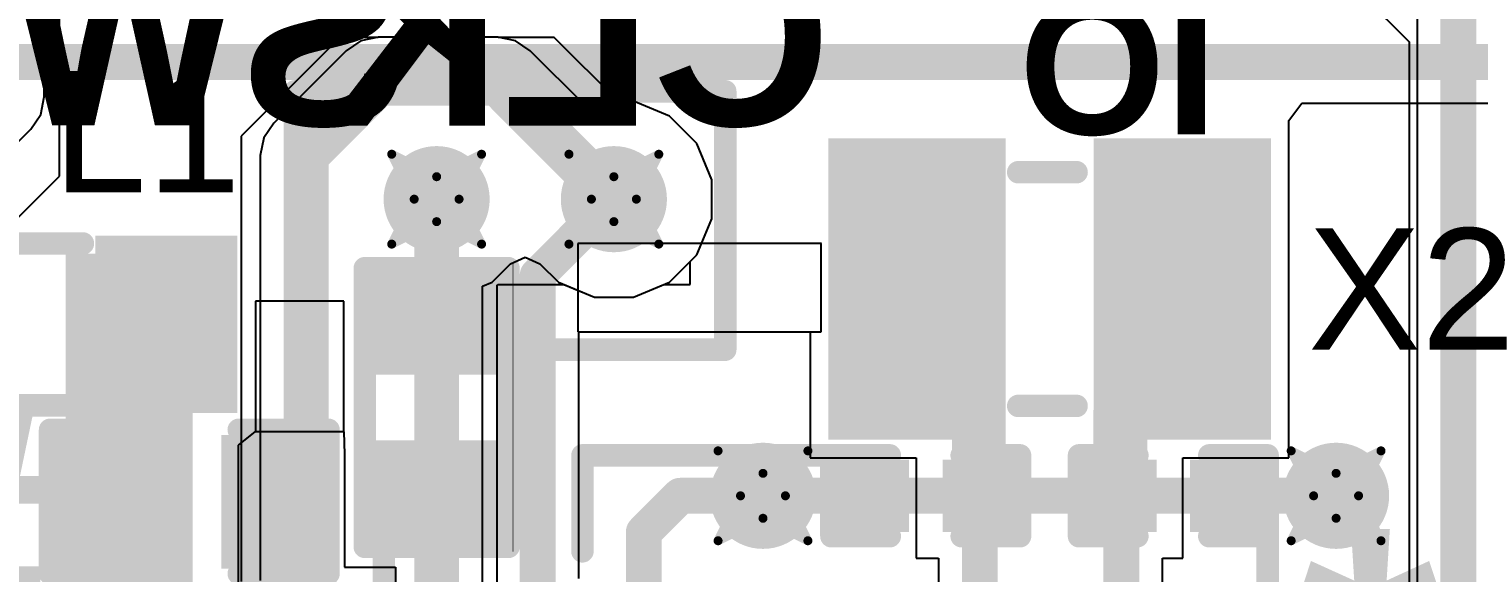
# Model space of a CAD drawing. Header units: inches. Extents: x -6 to 328, y -12 to 81.
# Drawn here: x 14.42 to 22.62, y 25.6 to 28.67 of the extents above; entities that cross this region are included whole.
import ezdxf

# ---------------------------------------------------------------- set-up
doc = ezdxf.new("R2010")
doc.units = ezdxf.units.IN
for name, color, linetype in [('Bottom Layer', 5, 'Continuous'), ('Bottom Overlay', 54, 'Continuous'), ('Drill Drawing', 1, 'Continuous'), ('Top Layer', 1, 'Continuous'), ('Top Overlay', 2, 'Continuous'), ('Top Paste', 8, 'Continuous'), ('Top Solder', 216, 'Continuous'), ('Via Holes', 16, 'Continuous')]:
    doc.layers.add(name, color=color, linetype=linetype)
doc.styles.add('Arial', font='', dxfattribs={"height": 0.2})
doc.styles.add('Arial_Bold', font='', dxfattribs={"height": 0.2})
doc.styles.get('Arial').set_extended_font_data('Arial')
doc.styles.get('Arial_Bold').set_extended_font_data('Arial', bold=True)

# ---------------------------------------------------------------- blocks, each defined once
blk = doc.blocks.new('2_SMD___2_00_____1_20____5')
at = {"layer": 'Top Layer'}
for points in [[(-1.15, 0.75), (-0.35, 0.75), (-0.35, -0.75), (-1.15, -0.75)], [(0.35, 0.75), (1.15, 0.75), (1.15, -0.75), (0.35, -0.75)]]:
    blk.add_hatch(color=1, dxfattribs=at).paths.add_polyline_path(points)
at = {"layer": 'Top Paste'}
for points in [[(-1.15, 0.75), (-0.35, 0.75), (-0.35, -0.75), (-1.15, -0.75)], [(0.35, 0.75), (1.15, 0.75), (1.15, -0.75), (0.35, -0.75)]]:
    blk.add_hatch(color=8, dxfattribs=at).paths.add_polyline_path(points)
at = {"layer": 'Top Solder'}
for points in [[(-1.2516, 0.8516), (-0.2484, 0.8516), (-0.2484, -0.8516), (-1.2516, -0.8516)], [(0.2484, 0.8516), (1.2516, 0.8516), (1.2516, -0.8516), (0.2484, -0.8516)]]:
    blk.add_hatch(color=216, dxfattribs=at).paths.add_polyline_path(points)
at = {"layer": 'Top Overlay'}
for points in [[(0.1778, 0.6604, 0.127, 0.127, 0), (-0.1524, 0.6604, 0.127, 0.127, 0)], [(0.1778, -0.6604, 0.127, 0.127, 0), (-0.1524, -0.6604, 0.127, 0.127, 0)]]:
    blk.add_lwpolyline(points, format="xyseb", dxfattribs=at)
for points in [[(-0.1842, 0.6604, 0.0635, 0.0635, 1), (-0.1206, 0.6604, 0.0635, 0.0635, 1)], [(0.1461, 0.6604, 0.0635, 0.0635, 1), (0.2095, 0.6604, 0.0635, 0.0635, 1)], [(-0.1842, -0.6604, 0.0635, 0.0635, 1), (-0.1206, -0.6604, 0.0635, 0.0635, 1)], [(0.1461, -0.6604, 0.0635, 0.0635, 1), (0.2095, -0.6604, 0.0635, 0.0635, 1)]]:
    blk.add_lwpolyline(points, format="xyseb", close=True, dxfattribs=at)
blk = doc.blocks.new('R___0402_23')
at = {"layer": 'Top Layer'}
for points in [[(-0.6985, -0.3175), (-0.6985, 0.3175), (-0.2413, 0.3175), (-0.2413, -0.3175)], [(0.2413, -0.3175), (0.2413, 0.3175), (0.6985, 0.3175), (0.6985, -0.3175)]]:
    blk.add_hatch(color=1, dxfattribs=at).paths.add_polyline_path(points)
at = {"layer": 'Top Paste'}
for points in [[(-0.6985, -0.3175), (-0.6985, 0.3175), (-0.2413, 0.3175), (-0.2413, -0.3175)], [(0.2413, -0.3175), (0.2413, 0.3175), (0.6985, 0.3175), (0.6985, -0.3175)]]:
    blk.add_hatch(color=8, dxfattribs=at).paths.add_polyline_path(points)
at = {"layer": 'Top Solder'}
for points in [[(-0.7535, -0.3725), (-0.7535, 0.3725), (-0.1863, 0.3725), (-0.1863, -0.3725)], [(0.1863, -0.3725), (0.1863, 0.3725), (0.7535, 0.3725), (0.7535, -0.3725)]]:
    blk.add_hatch(color=216, dxfattribs=at).paths.add_polyline_path(points)
at = {"layer": 'Top Overlay'}
for points in [[(-0.7874, 0.4064, 0.127, 0.127, 0), (0.7874, 0.4064, 0.127, 0.127, 0)], [(-0.7874, 0.4064, 0.127, 0.127, 0), (-0.7874, -0.4064, 0.127, 0.127, 0)], [(0.7874, 0.4064, 0.127, 0.127, 0), (0.7874, -0.4064, 0.127, 0.127, 0)], [(-0.7874, -0.4064, 0.127, 0.127, 0), (0.7874, -0.4064, 0.127, 0.127, 0)], [(-0.8128, -0.4318, 0.00323, 0.00323, 0), (0.8128, -0.4318, 0.00323, 0.00323, 0)]]:
    blk.add_lwpolyline(points, format="xyseb", dxfattribs=at)
for points in [[(-0.8191, 0.4064, 0.0635, 0.0635, 1), (-0.7556, 0.4064, 0.0635, 0.0635, 1)], [(-0.8191, 0.4064, 0.0635, 0.0635, 1), (-0.7556, 0.4064, 0.0635, 0.0635, 1)], [(0.7556, 0.4064, 0.0635, 0.0635, 1), (0.8191, 0.4064, 0.0635, 0.0635, 1)], [(0.7556, 0.4064, 0.0635, 0.0635, 1), (0.8191, 0.4064, 0.0635, 0.0635, 1)], [(-0.8191, -0.4064, 0.0635, 0.0635, 1), (-0.7556, -0.4064, 0.0635, 0.0635, 1)], [(-0.8191, -0.4064, 0.0635, 0.0635, 1), (-0.7556, -0.4064, 0.0635, 0.0635, 1)], [(0.7556, -0.4064, 0.0635, 0.0635, 1), (0.8191, -0.4064, 0.0635, 0.0635, 1)], [(0.7556, -0.4064, 0.0635, 0.0635, 1), (0.8191, -0.4064, 0.0635, 0.0635, 1)], [(-0.8136, -0.4318, 0.00161, 0.00161, 1), (-0.812, -0.4318, 0.00161, 0.00161, 1)], [(0.812, -0.4318, 0.00161, 0.00161, 1), (0.8136, -0.4318, 0.00161, 0.00161, 1)]]:
    blk.add_lwpolyline(points, format="xyseb", close=True, dxfattribs=at)
blk = doc.blocks.new('IND_0603__1608_M_______43')
at = {"layer": 'Top Layer'}
for points in [[(-1, 0.4), (-0.4, 0.4), (-0.4, -0.4), (-1, -0.4)], [(0.4, 0.4), (1, 0.4), (1, -0.4), (0.4, -0.4)]]:
    blk.add_hatch(color=1, dxfattribs=at).paths.add_polyline_path(points)
at = {"layer": 'Top Paste'}
for points in [[(-1, 0.4), (-0.4, 0.4), (-0.4, -0.4), (-1, -0.4)], [(0.4, 0.4), (1, 0.4), (1, -0.4), (0.4, -0.4)]]:
    blk.add_hatch(color=8, dxfattribs=at).paths.add_polyline_path(points)
at = {"layer": 'Top Solder'}
for points in [[(-1.1016, 0.5016), (-0.2984, 0.5016), (-0.2984, -0.5016), (-1.1016, -0.5016)], [(0.2984, 0.5016), (1.1016, 0.5016), (1.1016, -0.5016), (0.2984, -0.5016)]]:
    blk.add_hatch(color=216, dxfattribs=at).paths.add_polyline_path(points)
at = {"layer": 'Top Overlay'}
for points in [[(-0.2032, 0.4572, 0.127, 0.127, 0), (0.2286, 0.4572, 0.127, 0.127, 0)], [(-0.2032, -0.4572, 0.127, 0.127, 0), (0.2286, -0.4572, 0.127, 0.127, 0)]]:
    blk.add_lwpolyline(points, format="xyseb", dxfattribs=at)
for points in [[(-0.2349, 0.4572, 0.0635, 0.0635, 1), (-0.1714, 0.4572, 0.0635, 0.0635, 1)], [(0.1968, 0.4572, 0.0635, 0.0635, 1), (0.2604, 0.4572, 0.0635, 0.0635, 1)], [(-0.2349, -0.4572, 0.0635, 0.0635, 1), (-0.1714, -0.4572, 0.0635, 0.0635, 1)], [(0.1968, -0.4572, 0.0635, 0.0635, 1), (0.2604, -0.4572, 0.0635, 0.0635, 1)]]:
    blk.add_lwpolyline(points, format="xyseb", close=True, dxfattribs=at)
blk = doc.blocks.new('CAP_0201_50')
at = {"layer": 'Top Layer'}
for points in [[(-0.45, 0.15), (-0.15, 0.15), (-0.15, -0.15), (-0.45, -0.15)], [(0.15, 0.15), (0.45, 0.15), (0.45, -0.15), (0.15, -0.15)]]:
    blk.add_hatch(color=1, dxfattribs=at).paths.add_polyline_path(points)
at = {"layer": 'Top Paste'}
for points in [[(-0.45, 0.15), (-0.15, 0.15), (-0.15, -0.15), (-0.45, -0.15)], [(0.15, 0.15), (0.45, 0.15), (0.45, -0.15), (0.15, -0.15)]]:
    blk.add_hatch(color=8, dxfattribs=at).paths.add_polyline_path(points)
at = {"layer": 'Top Solder'}
for points in [[(-0.505, 0.205), (-0.095, 0.205), (-0.095, -0.205), (-0.505, -0.205)], [(0.095, 0.205), (0.505, 0.205), (0.505, -0.205), (0.095, -0.205)]]:
    blk.add_hatch(color=216, dxfattribs=at).paths.add_polyline_path(points)
at = {"layer": 'Top Overlay'}
for points in [[(-0.5334, -0.2286, 0.127, 0.127, 0), (-0.5334, 0.2286, 0.127, 0.127, 0)], [(-0.5334, 0.2286, 0.127, 0.127, 0), (-0.2032, 0.2286, 0.127, 0.127, 0)], [(0.2032, 0.2286, 0.127, 0.127, 0), (0.5334, 0.2286, 0.127, 0.127, 0)], [(0.5334, -0.2286, 0.127, 0.127, 0), (0.5334, 0.2286, 0.127, 0.127, 0)], [(-0.5334, -0.2286, 0.127, 0.127, 0), (-0.2032, -0.2286, 0.127, 0.127, 0)], [(0.2032, -0.2286, 0.127, 0.127, 0), (0.5334, -0.2286, 0.127, 0.127, 0)]]:
    blk.add_lwpolyline(points, format="xyseb", dxfattribs=at)
for points in [[(-0.5651, 0.2286, 0.0635, 0.0635, 1), (-0.5016, 0.2286, 0.0635, 0.0635, 1)], [(-0.5651, 0.2286, 0.0635, 0.0635, 1), (-0.5016, 0.2286, 0.0635, 0.0635, 1)], [(-0.2349, 0.2286, 0.0635, 0.0635, 1), (-0.1714, 0.2286, 0.0635, 0.0635, 1)], [(0.1714, 0.2286, 0.0635, 0.0635, 1), (0.2349, 0.2286, 0.0635, 0.0635, 1)], [(0.5016, 0.2286, 0.0635, 0.0635, 1), (0.5651, 0.2286, 0.0635, 0.0635, 1)], [(0.5016, 0.2286, 0.0635, 0.0635, 1), (0.5651, 0.2286, 0.0635, 0.0635, 1)], [(-0.5651, -0.2286, 0.0635, 0.0635, 1), (-0.5016, -0.2286, 0.0635, 0.0635, 1)], [(-0.5651, -0.2286, 0.0635, 0.0635, 1), (-0.5016, -0.2286, 0.0635, 0.0635, 1)], [(-0.2349, -0.2286, 0.0635, 0.0635, 1), (-0.1714, -0.2286, 0.0635, 0.0635, 1)], [(0.1714, -0.2286, 0.0635, 0.0635, 1), (0.2349, -0.2286, 0.0635, 0.0635, 1)], [(0.5016, -0.2286, 0.0635, 0.0635, 1), (0.5651, -0.2286, 0.0635, 0.0635, 1)], [(0.5016, -0.2286, 0.0635, 0.0635, 1), (0.5651, -0.2286, 0.0635, 0.0635, 1)]]:
    blk.add_lwpolyline(points, format="xyseb", close=True, dxfattribs=at)
blk = doc.blocks.new('CAP_0201_51')
at = {"layer": 'Top Layer'}
for points in [[(-0.45, 0.15), (-0.15, 0.15), (-0.15, -0.15), (-0.45, -0.15)], [(0.15, 0.15), (0.45, 0.15), (0.45, -0.15), (0.15, -0.15)]]:
    blk.add_hatch(color=1, dxfattribs=at).paths.add_polyline_path(points)
at = {"layer": 'Top Paste'}
for points in [[(-0.45, 0.15), (-0.15, 0.15), (-0.15, -0.15), (-0.45, -0.15)], [(0.15, 0.15), (0.45, 0.15), (0.45, -0.15), (0.15, -0.15)]]:
    blk.add_hatch(color=8, dxfattribs=at).paths.add_polyline_path(points)
at = {"layer": 'Top Solder'}
for points in [[(-0.505, 0.205), (-0.095, 0.205), (-0.095, -0.205), (-0.505, -0.205)], [(0.095, 0.205), (0.505, 0.205), (0.505, -0.205), (0.095, -0.205)]]:
    blk.add_hatch(color=216, dxfattribs=at).paths.add_polyline_path(points)
at = {"layer": 'Top Overlay'}
for points in [[(-0.5334, 0.2286, 0.127, 0.127, 0), (-0.5334, -0.2286, 0.127, 0.127, 0)], [(-0.2032, 0.2286, 0.127, 0.127, 0), (-0.5334, 0.2286, 0.127, 0.127, 0)], [(0.5334, 0.2286, 0.127, 0.127, 0), (0.2032, 0.2286, 0.127, 0.127, 0)], [(0.5334, 0.2286, 0.127, 0.127, 0), (0.5334, -0.2286, 0.127, 0.127, 0)], [(-0.2032, -0.2286, 0.127, 0.127, 0), (-0.5334, -0.2286, 0.127, 0.127, 0)], [(0.5334, -0.2286, 0.127, 0.127, 0), (0.2032, -0.2286, 0.127, 0.127, 0)]]:
    blk.add_lwpolyline(points, format="xyseb", dxfattribs=at)
for points in [[(-0.5651, 0.2286, 0.0635, 0.0635, 1), (-0.5016, 0.2286, 0.0635, 0.0635, 1)], [(-0.5651, 0.2286, 0.0635, 0.0635, 1), (-0.5016, 0.2286, 0.0635, 0.0635, 1)], [(-0.2349, 0.2286, 0.0635, 0.0635, 1), (-0.1714, 0.2286, 0.0635, 0.0635, 1)], [(0.1714, 0.2286, 0.0635, 0.0635, 1), (0.2349, 0.2286, 0.0635, 0.0635, 1)], [(0.5016, 0.2286, 0.0635, 0.0635, 1), (0.5651, 0.2286, 0.0635, 0.0635, 1)], [(0.5016, 0.2286, 0.0635, 0.0635, 1), (0.5651, 0.2286, 0.0635, 0.0635, 1)], [(-0.5651, -0.2286, 0.0635, 0.0635, 1), (-0.5016, -0.2286, 0.0635, 0.0635, 1)], [(-0.5651, -0.2286, 0.0635, 0.0635, 1), (-0.5016, -0.2286, 0.0635, 0.0635, 1)], [(-0.2349, -0.2286, 0.0635, 0.0635, 1), (-0.1714, -0.2286, 0.0635, 0.0635, 1)], [(0.1714, -0.2286, 0.0635, 0.0635, 1), (0.2349, -0.2286, 0.0635, 0.0635, 1)], [(0.5016, -0.2286, 0.0635, 0.0635, 1), (0.5651, -0.2286, 0.0635, 0.0635, 1)], [(0.5016, -0.2286, 0.0635, 0.0635, 1), (0.5651, -0.2286, 0.0635, 0.0635, 1)]]:
    blk.add_lwpolyline(points, format="xyseb", close=True, dxfattribs=at)
blk = doc.blocks.new('C___0402_60')
at = {"layer": 'Top Layer'}
for points in [[(-0.6985, -0.3175), (-0.6985, 0.3175), (-0.2413, 0.3175), (-0.2413, -0.3175)], [(0.2413, -0.3175), (0.2413, 0.3175), (0.6985, 0.3175), (0.6985, -0.3175)]]:
    blk.add_hatch(color=1, dxfattribs=at).paths.add_polyline_path(points)
at = {"layer": 'Top Paste'}
for points in [[(-0.6985, -0.3175), (-0.6985, 0.3175), (-0.2413, 0.3175), (-0.2413, -0.3175)], [(0.2413, -0.3175), (0.2413, 0.3175), (0.6985, 0.3175), (0.6985, -0.3175)]]:
    blk.add_hatch(color=8, dxfattribs=at).paths.add_polyline_path(points)
at = {"layer": 'Top Solder'}
for points in [[(-0.7585, -0.3775), (-0.7585, 0.3775), (-0.1813, 0.3775), (-0.1813, -0.3775)], [(0.1813, -0.3775), (0.1813, 0.3775), (0.7585, 0.3775), (0.7585, -0.3775)]]:
    blk.add_hatch(color=216, dxfattribs=at).paths.add_polyline_path(points)
at = {"layer": 'Top Overlay'}
for points in [[(-0.7874, 0.4064, 0.127, 0.127, 0), (-0.2794, 0.4064, 0.127, 0.127, 0)], [(-0.7874, -0.4064, 0.127, 0.127, 0), (-0.7874, 0.4064, 0.127, 0.127, 0)], [(0.2794, 0.4064, 0.127, 0.127, 0), (0.7874, 0.4064, 0.127, 0.127, 0)], [(0.7874, -0.4064, 0.127, 0.127, 0), (0.7874, 0.4064, 0.127, 0.127, 0)], [(-0.7874, -0.4064, 0.127, 0.127, 0), (-0.2794, -0.4064, 0.127, 0.127, 0)], [(0.2794, -0.4064, 0.127, 0.127, 0), (0.7874, -0.4064, 0.127, 0.127, 0)]]:
    blk.add_lwpolyline(points, format="xyseb", dxfattribs=at)
for points in [[(-0.8191, 0.4064, 0.0635, 0.0635, 1), (-0.7556, 0.4064, 0.0635, 0.0635, 1)], [(-0.8191, 0.4064, 0.0635, 0.0635, 1), (-0.7556, 0.4064, 0.0635, 0.0635, 1)], [(-0.3111, 0.4064, 0.0635, 0.0635, 1), (-0.2477, 0.4064, 0.0635, 0.0635, 1)], [(0.2477, 0.4064, 0.0635, 0.0635, 1), (0.3111, 0.4064, 0.0635, 0.0635, 1)], [(0.7556, 0.4064, 0.0635, 0.0635, 1), (0.8191, 0.4064, 0.0635, 0.0635, 1)], [(0.7556, 0.4064, 0.0635, 0.0635, 1), (0.8191, 0.4064, 0.0635, 0.0635, 1)], [(-0.8191, -0.4064, 0.0635, 0.0635, 1), (-0.7556, -0.4064, 0.0635, 0.0635, 1)], [(-0.8191, -0.4064, 0.0635, 0.0635, 1), (-0.7556, -0.4064, 0.0635, 0.0635, 1)], [(-0.3111, -0.4064, 0.0635, 0.0635, 1), (-0.2477, -0.4064, 0.0635, 0.0635, 1)], [(0.2477, -0.4064, 0.0635, 0.0635, 1), (0.3111, -0.4064, 0.0635, 0.0635, 1)], [(0.7556, -0.4064, 0.0635, 0.0635, 1), (0.8191, -0.4064, 0.0635, 0.0635, 1)], [(0.7556, -0.4064, 0.0635, 0.0635, 1), (0.8191, -0.4064, 0.0635, 0.0635, 1)]]:
    blk.add_lwpolyline(points, format="xyseb", close=True, dxfattribs=at)

msp = doc.modelspace()

# ---------------------------------------------------------------- hatches: boundary and pattern name
at = {"layer": 'Bottom Layer'}
h = msp.add_hatch(color=5, dxfattribs=at)
edge = h.paths.add_edge_path()
edge.add_arc((16.727, 27.7114), 0.3, 0, 360)
h = msp.add_hatch(color=5, dxfattribs=at)
edge = h.paths.add_edge_path()
edge.add_arc((17.7292, 27.7114), 0.3, 0, 360)
h = msp.add_hatch(color=5, dxfattribs=at)
edge = h.paths.add_edge_path()
edge.add_arc((18.5722, 26.035), 0.3, 0, 360)
h = msp.add_hatch(color=5, dxfattribs=at)
edge = h.paths.add_edge_path()
edge.add_arc((21.8126, 26.035), 0.3, 0, 360)
at = {"layer": 'Top Layer'}
h = msp.add_hatch(color=1, dxfattribs=at)
edge = h.paths.add_edge_path()
edge.add_arc((16.727, 27.7114), 0.3, 0, 360)
h = msp.add_hatch(color=1, dxfattribs=at)
edge = h.paths.add_edge_path()
edge.add_arc((17.7292, 27.7114), 0.3, 0, 360)
for points in [[(14.63, 25.065), (15.3484, 25.065), (15.3484, 27.4038), (14.63, 27.4038)], [(14.63, 26.6038), (15.4984, 26.6038), (15.4984, 27.4038), (14.63, 27.4038)]]:
    msp.add_hatch(color=1, dxfattribs=at).paths.add_polyline_path(points)
h = msp.add_hatch(color=1, dxfattribs=at)
edge = h.paths.add_edge_path()
edge.add_arc((18.5722, 26.035), 0.3, 0, 360)
h = msp.add_hatch(color=1, dxfattribs=at)
edge = h.paths.add_edge_path()
edge.add_arc((21.8126, 26.035), 0.3, 0, 360)
at = {"layer": 'Via Holes'}
h = msp.add_hatch(color=7, dxfattribs=at)
edge = h.paths.add_edge_path()
edge.add_arc((16.727, 27.7114), 0.15, 0, 360)
h = msp.add_hatch(color=7, dxfattribs=at)
edge = h.paths.add_edge_path()
edge.add_arc((17.7292, 27.7114), 0.15, 0, 360)
h = msp.add_hatch(color=7, dxfattribs=at)
edge = h.paths.add_edge_path()
edge.add_arc((18.5722, 26.035), 0.15, 0, 360)
h = msp.add_hatch(color=7, dxfattribs=at)
edge = h.paths.add_edge_path()
edge.add_arc((21.8126, 26.035), 0.15, 0, 360)

# ---------------------------------------------------------------- linework, layer by layer
at = {"layer": 'Bottom Layer'}
for p, q in [((22.2713, 29.5062), (22.2713, 24.61)), ((14.5084, 28.2894), (14.5084, 29.1968)), ((14.5944, 27.842), (14.5944, 28.9052)), ((21.9202, 28.9052), (22.225, 28.6004)), ((16.1798, 28.6258), (15.621, 28.067)), ((16.3944, 28.6258), (16.1798, 28.6258)), ((16.2985, 28.6067), (16.2145, 28.5506)), ((16.3976, 28.6264), (16.2985, 28.6067)), ((16.3976, 28.6264), (16.3944, 28.6258)), ((17.0731, 28.6264), (16.3976, 28.6264)), ((17.0731, 28.6264), (16.3976, 28.6264)), ((17.1722, 28.6067), (17.0731, 28.6264)), ((17.0763, 28.6258), (17.0731, 28.6264)), ((17.3922, 28.6258), (17.0763, 28.6258)), ((17.2563, 28.5506), (17.1722, 28.6067)), ((17.7526, 28.2654), (17.3922, 28.6258)), ((22.225, 28.6004), (22.225, 24.7015)), ((16.2145, 28.5506), (15.8057, 28.1418)), ((17.5642, 28.2427), (17.2563, 28.5506)), ((14.4887, 28.1903), (14.5084, 28.2894)), ((14.4325, 28.1063), (14.4887, 28.1903)), ((17.619, 28.2654), (17.5642, 28.2427)), ((17.8394, 28.2654), (17.619, 28.2654)), ((17.8394, 28.2654), (17.7526, 28.2654)), ((18.043, 28.1811), (17.8394, 28.2654)), ((18.043, 28.1811), (17.8394, 28.2654)), ((14.3297, 28.0034), (14.4325, 28.1063)), ((15.8057, 28.1418), (15.7495, 28.0577)), ((18.1989, 28.0252), (18.043, 28.1811)), ((18.1989, 28.0252), (18.043, 28.1811)), ((15.621, 28.067), (15.621, 25.5511)), ((15.7495, 28.0577), (15.7298, 27.9586)), ((18.2832, 27.8216), (18.1989, 28.0252)), ((18.2832, 27.8216), (18.1989, 28.0252)), ((15.7298, 27.9586), (15.7298, 25.5568)), ((14.0574, 27.305), (14.5944, 27.842)), ((18.2832, 27.6012), (18.2832, 27.8216)), ((18.2832, 27.6012), (18.2832, 27.8216)), ((18.1989, 27.3976), (18.2832, 27.6012)), ((18.1989, 27.3976), (18.2832, 27.6012)), ((17.1451, 27.3461), (17.2281, 27.3834)), ((17.2281, 27.3834), (17.3111, 27.3461)), ((18.043, 27.2417), (18.1989, 27.3976)), ((18.161, 27.3597), (18.1989, 27.3976)), ((17.0408, 27.2417), (17.1451, 27.3461)), ((17.3111, 27.3461), (17.4154, 27.2417)), ((18.161, 27.2288), (18.161, 27.3597)), ((16.986, 27.219), (17.0408, 27.2417)), ((16.986, 25.3495), (16.986, 27.219)), ((17.0688, 27.2245), (17.0731, 27.2288)), ((17.0688, 23.5966), (17.0688, 27.2245)), ((17.0731, 27.2288), (17.4466, 27.2288)), ((17.4154, 27.2417), (17.619, 27.1574)), ((17.4466, 27.2288), (17.619, 27.1574)), ((17.8394, 27.1574), (18.043, 27.2417)), ((17.8394, 27.1574), (18.0118, 27.2288)), ((18.0118, 27.2288), (18.161, 27.2288)), ((17.619, 27.1574), (17.8394, 27.1574)), ((17.619, 27.1574), (17.8394, 27.1574))]:
    msp.add_line(p, q, dxfattribs=at)
for points in [[(22.5044, 24.5135, 0.2032, 0.2032, 0), (22.5044, 29.6028, 0.2032, 0.2032, 0)], [(15.9888, 27.9586, 0.254, 0.254, 0), (16.3976, 28.3675, 0.254, 0.254, 0)], [(16.3976, 28.3675, 0.254, 0.254, 0), (17.0731, 28.3675, 0.254, 0.254, 0)], [(17.0731, 28.3675, 0.254, 0.254, 0), (17.7292, 27.7114, 0.254, 0.254, 0)], [(15.9888, 25.4495, 0.254, 0.254, 0), (15.9888, 27.9586, 0.254, 0.254, 0)], [(16.727, 25.3495, 0.254, 0.254, 0), (16.727, 27.7114, 0.254, 0.254, 0)], [(18.5722, 26.035, 0.2032, 0.2032, 0), (21.8126, 26.035, 0.2032, 0.2032, 0)]]:
    msp.add_lwpolyline(points, format="xyseb", dxfattribs=at)
for points in [[(16.3341, 28.3675, 0.127, 0.127, 1), (16.4611, 28.3675, 0.127, 0.127, 1)], [(16.3341, 28.3675, 0.127, 0.127, 1), (16.4611, 28.3675, 0.127, 0.127, 1)], [(17.0096, 28.3675, 0.127, 0.127, 1), (17.1366, 28.3675, 0.127, 0.127, 1)], [(17.0096, 28.3675, 0.127, 0.127, 1), (17.1366, 28.3675, 0.127, 0.127, 1)], [(15.9253, 27.9586, 0.127, 0.127, 1), (16.0523, 27.9586, 0.127, 0.127, 1)], [(15.9253, 27.9586, 0.127, 0.127, 1), (16.0523, 27.9586, 0.127, 0.127, 1)], [(16.6635, 27.7114, 0.127, 0.127, 1), (16.7905, 27.7114, 0.127, 0.127, 1)], [(17.6657, 27.7114, 0.127, 0.127, 1), (17.7927, 27.7114, 0.127, 0.127, 1)], [(18.5214, 26.035, 0.1016, 0.1016, 1), (18.623, 26.035, 0.1016, 0.1016, 1)], [(21.7618, 26.035, 0.1016, 0.1016, 1), (21.8634, 26.035, 0.1016, 0.1016, 1)]]:
    msp.add_lwpolyline(points, format="xyseb", close=True, dxfattribs=at)
at = {"layer": 'Drill Drawing'}
for points in [[(16.473, 27.9654, 0.0508, 0.0508, 0), (16.727, 27.8384, 0.0508, 0.0508, 0)], [(16.473, 27.9654, 0.0508, 0.0508, 0), (16.6, 27.7114, 0.0508, 0.0508, 0)], [(16.727, 27.8384, 0.0508, 0.0508, 0), (16.981, 27.9654, 0.0508, 0.0508, 0)], [(16.854, 27.7114, 0.0508, 0.0508, 0), (16.981, 27.9654, 0.0508, 0.0508, 0)], [(17.4752, 27.9654, 0.0508, 0.0508, 0), (17.7292, 27.8384, 0.0508, 0.0508, 0)], [(17.4752, 27.9654, 0.0508, 0.0508, 0), (17.6022, 27.7114, 0.0508, 0.0508, 0)], [(17.7292, 27.8384, 0.0508, 0.0508, 0), (17.9832, 27.9654, 0.0508, 0.0508, 0)], [(17.8562, 27.7114, 0.0508, 0.0508, 0), (17.9832, 27.9654, 0.0508, 0.0508, 0)], [(16.473, 27.4574, 0.0508, 0.0508, 0), (16.6, 27.7114, 0.0508, 0.0508, 0)], [(16.854, 27.7114, 0.0508, 0.0508, 0), (16.981, 27.4574, 0.0508, 0.0508, 0)], [(17.4752, 27.4574, 0.0508, 0.0508, 0), (17.6022, 27.7114, 0.0508, 0.0508, 0)], [(17.8562, 27.7114, 0.0508, 0.0508, 0), (17.9832, 27.4574, 0.0508, 0.0508, 0)], [(16.473, 27.4574, 0.0508, 0.0508, 0), (16.727, 27.5844, 0.0508, 0.0508, 0)], [(16.727, 27.5844, 0.0508, 0.0508, 0), (16.981, 27.4574, 0.0508, 0.0508, 0)], [(17.4752, 27.4574, 0.0508, 0.0508, 0), (17.7292, 27.5844, 0.0508, 0.0508, 0)], [(17.7292, 27.5844, 0.0508, 0.0508, 0), (17.9832, 27.4574, 0.0508, 0.0508, 0)], [(18.3182, 26.289, 0.0508, 0.0508, 0), (18.5722, 26.162, 0.0508, 0.0508, 0)], [(18.3182, 26.289, 0.0508, 0.0508, 0), (18.4452, 26.035, 0.0508, 0.0508, 0)], [(18.5722, 26.162, 0.0508, 0.0508, 0), (18.8262, 26.289, 0.0508, 0.0508, 0)], [(18.6992, 26.035, 0.0508, 0.0508, 0), (18.8262, 26.289, 0.0508, 0.0508, 0)], [(21.5586, 26.289, 0.0508, 0.0508, 0), (21.8126, 26.162, 0.0508, 0.0508, 0)], [(21.5586, 26.289, 0.0508, 0.0508, 0), (21.6856, 26.035, 0.0508, 0.0508, 0)], [(21.8126, 26.162, 0.0508, 0.0508, 0), (22.0666, 26.289, 0.0508, 0.0508, 0)], [(21.9396, 26.035, 0.0508, 0.0508, 0), (22.0666, 26.289, 0.0508, 0.0508, 0)], [(18.3182, 25.781, 0.0508, 0.0508, 0), (18.4452, 26.035, 0.0508, 0.0508, 0)], [(18.6992, 26.035, 0.0508, 0.0508, 0), (18.8262, 25.781, 0.0508, 0.0508, 0)], [(21.5586, 25.781, 0.0508, 0.0508, 0), (21.6856, 26.035, 0.0508, 0.0508, 0)], [(21.9396, 26.035, 0.0508, 0.0508, 0), (22.0666, 25.781, 0.0508, 0.0508, 0)], [(18.3182, 25.781, 0.0508, 0.0508, 0), (18.5722, 25.908, 0.0508, 0.0508, 0)], [(18.5722, 25.908, 0.0508, 0.0508, 0), (18.8262, 25.781, 0.0508, 0.0508, 0)], [(21.5586, 25.781, 0.0508, 0.0508, 0), (21.8126, 25.908, 0.0508, 0.0508, 0)], [(21.8126, 25.908, 0.0508, 0.0508, 0), (22.0666, 25.781, 0.0508, 0.0508, 0)]]:
    msp.add_lwpolyline(points, format="xyseb", dxfattribs=at)
for points in [[(16.4603, 27.9654, 0.0254, 0.0254, 1), (16.4857, 27.9654, 0.0254, 0.0254, 1)], [(16.4603, 27.9654, 0.0254, 0.0254, 1), (16.4857, 27.9654, 0.0254, 0.0254, 1)], [(16.9683, 27.9654, 0.0254, 0.0254, 1), (16.9937, 27.9654, 0.0254, 0.0254, 1)], [(16.9683, 27.9654, 0.0254, 0.0254, 1), (16.9937, 27.9654, 0.0254, 0.0254, 1)], [(17.4625, 27.9654, 0.0254, 0.0254, 1), (17.4879, 27.9654, 0.0254, 0.0254, 1)], [(17.4625, 27.9654, 0.0254, 0.0254, 1), (17.4879, 27.9654, 0.0254, 0.0254, 1)], [(17.9705, 27.9654, 0.0254, 0.0254, 1), (17.9959, 27.9654, 0.0254, 0.0254, 1)], [(17.9705, 27.9654, 0.0254, 0.0254, 1), (17.9959, 27.9654, 0.0254, 0.0254, 1)], [(16.7143, 27.8384, 0.0254, 0.0254, 1), (16.7397, 27.8384, 0.0254, 0.0254, 1)], [(16.7143, 27.8384, 0.0254, 0.0254, 1), (16.7397, 27.8384, 0.0254, 0.0254, 1)], [(17.7165, 27.8384, 0.0254, 0.0254, 1), (17.7419, 27.8384, 0.0254, 0.0254, 1)], [(17.7165, 27.8384, 0.0254, 0.0254, 1), (17.7419, 27.8384, 0.0254, 0.0254, 1)], [(16.5873, 27.7114, 0.0254, 0.0254, 1), (16.6127, 27.7114, 0.0254, 0.0254, 1)], [(16.5873, 27.7114, 0.0254, 0.0254, 1), (16.6127, 27.7114, 0.0254, 0.0254, 1)], [(16.8413, 27.7114, 0.0254, 0.0254, 1), (16.8667, 27.7114, 0.0254, 0.0254, 1)], [(16.8413, 27.7114, 0.0254, 0.0254, 1), (16.8667, 27.7114, 0.0254, 0.0254, 1)], [(17.5895, 27.7114, 0.0254, 0.0254, 1), (17.6149, 27.7114, 0.0254, 0.0254, 1)], [(17.5895, 27.7114, 0.0254, 0.0254, 1), (17.6149, 27.7114, 0.0254, 0.0254, 1)], [(17.8435, 27.7114, 0.0254, 0.0254, 1), (17.8689, 27.7114, 0.0254, 0.0254, 1)], [(17.8435, 27.7114, 0.0254, 0.0254, 1), (17.8689, 27.7114, 0.0254, 0.0254, 1)], [(16.7143, 27.5844, 0.0254, 0.0254, 1), (16.7397, 27.5844, 0.0254, 0.0254, 1)], [(16.7143, 27.5844, 0.0254, 0.0254, 1), (16.7397, 27.5844, 0.0254, 0.0254, 1)], [(17.7165, 27.5844, 0.0254, 0.0254, 1), (17.7419, 27.5844, 0.0254, 0.0254, 1)], [(17.7165, 27.5844, 0.0254, 0.0254, 1), (17.7419, 27.5844, 0.0254, 0.0254, 1)], [(16.4603, 27.4574, 0.0254, 0.0254, 1), (16.4857, 27.4574, 0.0254, 0.0254, 1)], [(16.4603, 27.4574, 0.0254, 0.0254, 1), (16.4857, 27.4574, 0.0254, 0.0254, 1)], [(16.9683, 27.4574, 0.0254, 0.0254, 1), (16.9937, 27.4574, 0.0254, 0.0254, 1)], [(16.9683, 27.4574, 0.0254, 0.0254, 1), (16.9937, 27.4574, 0.0254, 0.0254, 1)], [(17.4625, 27.4574, 0.0254, 0.0254, 1), (17.4879, 27.4574, 0.0254, 0.0254, 1)], [(17.4625, 27.4574, 0.0254, 0.0254, 1), (17.4879, 27.4574, 0.0254, 0.0254, 1)], [(17.9705, 27.4574, 0.0254, 0.0254, 1), (17.9959, 27.4574, 0.0254, 0.0254, 1)], [(17.9705, 27.4574, 0.0254, 0.0254, 1), (17.9959, 27.4574, 0.0254, 0.0254, 1)], [(18.3055, 26.289, 0.0254, 0.0254, 1), (18.3309, 26.289, 0.0254, 0.0254, 1)], [(18.3055, 26.289, 0.0254, 0.0254, 1), (18.3309, 26.289, 0.0254, 0.0254, 1)], [(18.8135, 26.289, 0.0254, 0.0254, 1), (18.8389, 26.289, 0.0254, 0.0254, 1)], [(18.8135, 26.289, 0.0254, 0.0254, 1), (18.8389, 26.289, 0.0254, 0.0254, 1)], [(21.5459, 26.289, 0.0254, 0.0254, 1), (21.5713, 26.289, 0.0254, 0.0254, 1)], [(21.5459, 26.289, 0.0254, 0.0254, 1), (21.5713, 26.289, 0.0254, 0.0254, 1)], [(22.0539, 26.289, 0.0254, 0.0254, 1), (22.0793, 26.289, 0.0254, 0.0254, 1)], [(22.0539, 26.289, 0.0254, 0.0254, 1), (22.0793, 26.289, 0.0254, 0.0254, 1)], [(18.5595, 26.162, 0.0254, 0.0254, 1), (18.5849, 26.162, 0.0254, 0.0254, 1)], [(18.5595, 26.162, 0.0254, 0.0254, 1), (18.5849, 26.162, 0.0254, 0.0254, 1)], [(21.7999, 26.162, 0.0254, 0.0254, 1), (21.8253, 26.162, 0.0254, 0.0254, 1)], [(21.7999, 26.162, 0.0254, 0.0254, 1), (21.8253, 26.162, 0.0254, 0.0254, 1)], [(18.4325, 26.035, 0.0254, 0.0254, 1), (18.4579, 26.035, 0.0254, 0.0254, 1)], [(18.4325, 26.035, 0.0254, 0.0254, 1), (18.4579, 26.035, 0.0254, 0.0254, 1)], [(18.6865, 26.035, 0.0254, 0.0254, 1), (18.7119, 26.035, 0.0254, 0.0254, 1)], [(18.6865, 26.035, 0.0254, 0.0254, 1), (18.7119, 26.035, 0.0254, 0.0254, 1)], [(21.6729, 26.035, 0.0254, 0.0254, 1), (21.6983, 26.035, 0.0254, 0.0254, 1)], [(21.6729, 26.035, 0.0254, 0.0254, 1), (21.6983, 26.035, 0.0254, 0.0254, 1)], [(21.9269, 26.035, 0.0254, 0.0254, 1), (21.9523, 26.035, 0.0254, 0.0254, 1)], [(21.9269, 26.035, 0.0254, 0.0254, 1), (21.9523, 26.035, 0.0254, 0.0254, 1)], [(18.5595, 25.908, 0.0254, 0.0254, 1), (18.5849, 25.908, 0.0254, 0.0254, 1)], [(18.5595, 25.908, 0.0254, 0.0254, 1), (18.5849, 25.908, 0.0254, 0.0254, 1)], [(21.7999, 25.908, 0.0254, 0.0254, 1), (21.8253, 25.908, 0.0254, 0.0254, 1)], [(21.7999, 25.908, 0.0254, 0.0254, 1), (21.8253, 25.908, 0.0254, 0.0254, 1)], [(18.3055, 25.781, 0.0254, 0.0254, 1), (18.3309, 25.781, 0.0254, 0.0254, 1)], [(18.3055, 25.781, 0.0254, 0.0254, 1), (18.3309, 25.781, 0.0254, 0.0254, 1)], [(18.8135, 25.781, 0.0254, 0.0254, 1), (18.8389, 25.781, 0.0254, 0.0254, 1)], [(18.8135, 25.781, 0.0254, 0.0254, 1), (18.8389, 25.781, 0.0254, 0.0254, 1)], [(21.5459, 25.781, 0.0254, 0.0254, 1), (21.5713, 25.781, 0.0254, 0.0254, 1)], [(21.5459, 25.781, 0.0254, 0.0254, 1), (21.5713, 25.781, 0.0254, 0.0254, 1)], [(22.0539, 25.781, 0.0254, 0.0254, 1), (22.0793, 25.781, 0.0254, 0.0254, 1)], [(22.0539, 25.781, 0.0254, 0.0254, 1), (22.0793, 25.781, 0.0254, 0.0254, 1)]]:
    msp.add_lwpolyline(points, format="xyseb", close=True, dxfattribs=at)
at = {"layer": 'Top Layer'}
for p, q in [((21.5462, 28.1566), (21.6184, 28.2537)), ((21.6184, 28.2537), (23.7919, 28.2537)), ((21.5462, 26.2502), (21.5462, 28.1566)), ((18.9032, 27.4616), (17.526, 27.4616)), ((17.526, 27.4616), (17.526, 26.9626)), ((18.9019, 27.4603), (18.9032, 27.4616)), ((18.9019, 26.9626), (18.9019, 27.4603)), ((15.703, 27.1342), (15.703, 26.3978)), ((16.202, 27.1342), (15.703, 27.1342)), ((16.202, 26.3964), (16.202, 27.1342)), ((17.526, 26.9626), (18.9019, 26.9626)), ((17.5315, 25.5682), (17.5315, 26.9626)), ((17.5315, 26.9626), (18.8398, 26.9626)), ((18.8398, 26.9626), (18.8398, 26.2502)), ((15.6074, 26.322), (15.703, 26.3978)), ((15.703, 26.3978), (16.2007, 26.3978)), ((15.703, 26.3978), (16.2007, 26.3978)), ((16.2007, 26.3978), (16.202, 26.3964)), ((16.2007, 26.3978), (16.202, 26.3964)), ((16.202, 26.3964), (16.2063, 26.2712)), ((15.6074, 25.1137), (15.6074, 26.322)), ((16.2063, 26.2712), (16.2063, 25.6322)), ((18.8398, 26.2502), (19.4392, 26.2502)), ((19.4392, 26.2502), (19.4392, 25.6818)), ((20.9456, 25.6818), (20.9456, 26.2502)), ((20.9456, 26.2502), (21.5462, 26.2502)), ((19.4392, 25.6818), (19.5653, 25.6818)), ((19.5653, 25.6818), (19.5653, 24.8352)), ((20.8315, 24.8352), (20.8315, 25.6818)), ((20.8315, 25.6818), (20.9456, 25.6818)), ((16.2063, 25.6322), (16.4939, 25.6322)), ((16.4939, 25.6322), (16.4939, 25.4241))]:
    msp.add_line(p, q, dxfattribs=at)
for points in [[(13.5727, 28.4868, 0.2032, 0.2032, 0), (23.8884, 28.4868, 0.2032, 0.2032, 0)], [(16.727, 27.0038, 0.254, 0.254, 0), (16.727, 27.7114, 0.254, 0.254, 0)], [(17.2984, 27.2806, 0.2032, 0.2032, 0), (17.7292, 27.7114, 0.2032, 0.2032, 0)], [(17.2984, 25.215, 0.2032, 0.2032, 0), (17.2984, 27.2806, 0.2032, 0.2032, 0)], [(19.4418, 26.8534, 0.3048, 0.3048, 0), (19.4418, 27.2034, 0.3048, 0.3048, 0)], [(20.943, 26.8534, 0.3048, 0.3048, 0), (20.943, 27.2034, 0.3048, 0.3048, 0)], [(19.4418, 26.8534, 0.3048, 0.3048, 0), (19.7924, 26.5028, 0.3048, 0.3048, 0)], [(20.5924, 26.5028, 0.3048, 0.3048, 0), (20.943, 26.8534, 0.3048, 0.3048, 0)], [(19.7924, 26.035, 0.3048, 0.3048, 0), (19.7924, 26.5028, 0.3048, 0.3048, 0)], [(20.5924, 26.035, 0.3048, 0.3048, 0), (20.5924, 26.5028, 0.3048, 0.3048, 0)], [(16.727, 25.3275, 0.2032, 0.2032, 0), (16.727, 26.035, 0.2032, 0.2032, 0)], [(17.8984, 25.829, 0.2032, 0.2032, 0), (18.1044, 26.035, 0.2032, 0.2032, 0)], [(18.1044, 26.035, 0.2032, 0.2032, 0), (19.1924, 26.035, 0.2032, 0.2032, 0)], [(21.1924, 26.035, 0.2032, 0.2032, 0), (21.8126, 26.035, 0.2032, 0.2032, 0)], [(15.7984, 25.215, 0.2032, 0.2032, 0), (15.7984, 26.0016, 0.2032, 0.2032, 0)], [(19.7984, 23.882, 0.2032, 0.2032, 0), (19.7984, 26.029, 0.2032, 0.2032, 0)], [(20.5984, 23.882, 0.2032, 0.2032, 0), (20.5984, 26.029, 0.2032, 0.2032, 0)], [(17.8984, 25.215, 0.2032, 0.2032, 0), (17.8984, 25.829, 0.2032, 0.2032, 0)]]:
    msp.add_lwpolyline(points, format="xyseb", dxfattribs=at)
for points in [[(16.6635, 27.7114, 0.127, 0.127, 1), (16.7905, 27.7114, 0.127, 0.127, 1)], [(17.6784, 27.7114, 0.1016, 0.1016, 1), (17.78, 27.7114, 0.1016, 0.1016, 1)], [(17.2476, 27.2806, 0.1016, 0.1016, 1), (17.3492, 27.2806, 0.1016, 0.1016, 1)], [(17.2476, 27.2806, 0.1016, 0.1016, 1), (17.3492, 27.2806, 0.1016, 0.1016, 1)], [(19.3656, 27.2034, 0.1524, 0.1524, 1), (19.518, 27.2034, 0.1524, 0.1524, 1)], [(20.8668, 27.2034, 0.1524, 0.1524, 1), (21.0192, 27.2034, 0.1524, 0.1524, 1)], [(16.6635, 27.0038, 0.127, 0.127, 1), (16.7905, 27.0038, 0.127, 0.127, 1)], [(19.3656, 26.8534, 0.1524, 0.1524, 1), (19.518, 26.8534, 0.1524, 0.1524, 1)], [(19.3656, 26.8534, 0.1524, 0.1524, 1), (19.518, 26.8534, 0.1524, 0.1524, 1)], [(20.8668, 26.8534, 0.1524, 0.1524, 1), (21.0192, 26.8534, 0.1524, 0.1524, 1)], [(20.8668, 26.8534, 0.1524, 0.1524, 1), (21.0192, 26.8534, 0.1524, 0.1524, 1)], [(19.7162, 26.5028, 0.1524, 0.1524, 1), (19.8686, 26.5028, 0.1524, 0.1524, 1)], [(19.7162, 26.5028, 0.1524, 0.1524, 1), (19.8686, 26.5028, 0.1524, 0.1524, 1)], [(20.5162, 26.5028, 0.1524, 0.1524, 1), (20.6686, 26.5028, 0.1524, 0.1524, 1)], [(20.5162, 26.5028, 0.1524, 0.1524, 1), (20.6686, 26.5028, 0.1524, 0.1524, 1)], [(16.6762, 26.035, 0.1016, 0.1016, 1), (16.7778, 26.035, 0.1016, 0.1016, 1)], [(18.0536, 26.035, 0.1016, 0.1016, 1), (18.1552, 26.035, 0.1016, 0.1016, 1)], [(18.0536, 26.035, 0.1016, 0.1016, 1), (18.1552, 26.035, 0.1016, 0.1016, 1)], [(19.1416, 26.035, 0.1016, 0.1016, 1), (19.2432, 26.035, 0.1016, 0.1016, 1)], [(19.7162, 26.035, 0.1524, 0.1524, 1), (19.8686, 26.035, 0.1524, 0.1524, 1)], [(20.5162, 26.035, 0.1524, 0.1524, 1), (20.6686, 26.035, 0.1524, 0.1524, 1)], [(21.1416, 26.035, 0.1016, 0.1016, 1), (21.2432, 26.035, 0.1016, 0.1016, 1)], [(21.7618, 26.035, 0.1016, 0.1016, 1), (21.8634, 26.035, 0.1016, 0.1016, 1)], [(15.7476, 26.0016, 0.1016, 0.1016, 1), (15.8492, 26.0016, 0.1016, 0.1016, 1)], [(19.7476, 26.029, 0.1016, 0.1016, 1), (19.8492, 26.029, 0.1016, 0.1016, 1)], [(20.5476, 26.029, 0.1016, 0.1016, 1), (20.6492, 26.029, 0.1016, 0.1016, 1)], [(17.8476, 25.829, 0.1016, 0.1016, 1), (17.9492, 25.829, 0.1016, 0.1016, 1)], [(17.8476, 25.829, 0.1016, 0.1016, 1), (17.9492, 25.829, 0.1016, 0.1016, 1)]]:
    msp.add_lwpolyline(points, format="xyseb", close=True, dxfattribs=at)
at = {"layer": 'Top Overlay'}
for points in [[(15.9258, 26.408, 0.127, 0.127, 0), (15.9258, 28.321, 0.127, 0.127, 0)], [(15.9258, 28.321, 0.127, 0.127, 0), (18.359, 28.321, 0.127, 0.127, 0)], [(18.359, 26.8606, 0.127, 0.127, 0), (18.359, 28.321, 0.127, 0.127, 0)], [(17.1334, 26.8606, 0.127, 0.127, 0), (18.359, 26.8606, 0.127, 0.127, 0)], [(17.5514, 25.7211, 0.127, 0.127, 0), (17.5514, 26.2636, 0.127, 0.127, 0)], [(17.5514, 26.2636, 0.127, 0.127, 0), (19.1241, 26.2636, 0.127, 0.127, 0)], [(21.4258, 24.7904, 0.127, 0.127, 0), (21.4258, 25.8064, 0.127, 0.127, 0)], [(16.428, 24.9864, 0.127, 0.127, 0), (16.428, 25.7384, 0.127, 0.127, 0)]]:
    msp.add_lwpolyline(points, format="xyseb", dxfattribs=at)
for points in [[(15.8941, 28.321, 0.0635, 0.0635, 1), (15.9575, 28.321, 0.0635, 0.0635, 1)], [(15.8941, 28.321, 0.0635, 0.0635, 1), (15.9575, 28.321, 0.0635, 0.0635, 1)], [(18.3273, 28.321, 0.0635, 0.0635, 1), (18.3908, 28.321, 0.0635, 0.0635, 1)], [(18.3273, 28.321, 0.0635, 0.0635, 1), (18.3908, 28.321, 0.0635, 0.0635, 1)], [(17.1016, 26.8606, 0.0635, 0.0635, 1), (17.1651, 26.8606, 0.0635, 0.0635, 1)], [(18.3273, 26.8606, 0.0635, 0.0635, 1), (18.3908, 26.8606, 0.0635, 0.0635, 1)], [(18.3273, 26.8606, 0.0635, 0.0635, 1), (18.3908, 26.8606, 0.0635, 0.0635, 1)], [(15.8941, 26.408, 0.0635, 0.0635, 1), (15.9575, 26.408, 0.0635, 0.0635, 1)], [(17.5196, 26.2636, 0.0635, 0.0635, 1), (17.5831, 26.2636, 0.0635, 0.0635, 1)], [(17.5196, 26.2636, 0.0635, 0.0635, 1), (17.5831, 26.2636, 0.0635, 0.0635, 1)], [(19.0923, 26.2636, 0.0635, 0.0635, 1), (19.1558, 26.2636, 0.0635, 0.0635, 1)], [(21.394, 25.8064, 0.0635, 0.0635, 1), (21.4575, 25.8064, 0.0635, 0.0635, 1)], [(16.3962, 25.7384, 0.0635, 0.0635, 1), (16.4597, 25.7384, 0.0635, 0.0635, 1)], [(17.5196, 25.7211, 0.0635, 0.0635, 1), (17.5831, 25.7211, 0.0635, 0.0635, 1)]]:
    msp.add_lwpolyline(points, format="xyseb", close=True, dxfattribs=at)

# ---------------------------------------------------------------- block references
for name, p, rotation in [('2_SMD___2_00_____1_20____5', (20.193, 27.2034), 180), ('R___0402_23', (16.727, 26.5339), 90), ('CAP_0201_51', (20.8924, 26.035), 180)]:
    msp.add_blockref(name, p, dxfattribs=dict(rotation=rotation))
for name, p in [('IND_0603__1608_M_______43', (14.4984, 27.0038)), ('C___0402_60', (15.3285, 26.0016)), ('CAP_0201_50', (19.4924, 26.035))]:
    msp.add_blockref(name, p)

# ---------------------------------------------------------------- texts
at = {"layer": 'Bottom Overlay', "style": 'Arial_Bold', "text_generation_flag": 2}
for s, height, p in [('SWO', 1, (16.5535, 28.1281)), ('CLK', 1, (18.9558, 28.1276)), ('IO', 0.762, (21.1422, 28.0776))]:
    msp.add_text(s, height=height, dxfattribs=at).set_placement(p)
at = {"layer": 'Top Overlay'}
for s, height, style, p in [('L1', 0.6858, 'Arial', (14.5543, 27.7496)), ('X2', 0.6858, 'Arial', (21.6537, 26.8606)), ('#', 1.5, 'Arial_Bold', (13.4076, 25.0726)), ('*', 1.5, 'Arial_Bold', (21.595, 24.3477))]:
    msp.add_text(s, height=height, dxfattribs=dict(at, style=style)).set_placement(p)

doc.saveas('drawing.dxf')
